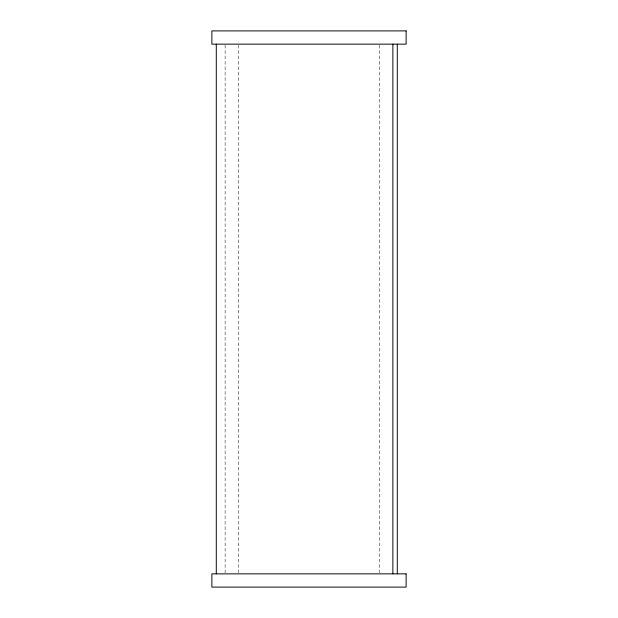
<?xml version="1.0" encoding="UTF-8"?>
<svg xmlns="http://www.w3.org/2000/svg" width="618" height="618" viewBox="0 0 618 618"><rect width="100%" height="100%" fill="white"/><g stroke="black" fill="none" stroke-linecap="round" stroke-linejoin="round"><path stroke-width="0.46" stroke-dasharray="3.09 2.32" d="M379.637 45.106L379.637 572.894M238.363 45.106L238.363 572.894M225.122 45.106L225.114 573.852"/><path stroke-width="0.93" d="M397.297 44.148L397.297 573.852M392.878 44.148L392.878 573.852M216.285 44.148L216.285 573.852M406.126 30.9L211.874 30.9L211.874 44.148L406.126 44.148L406.126 30.9M406.126 573.859L211.874 573.859L211.874 587.1L406.126 587.1L406.126 573.852"/></g></svg>
